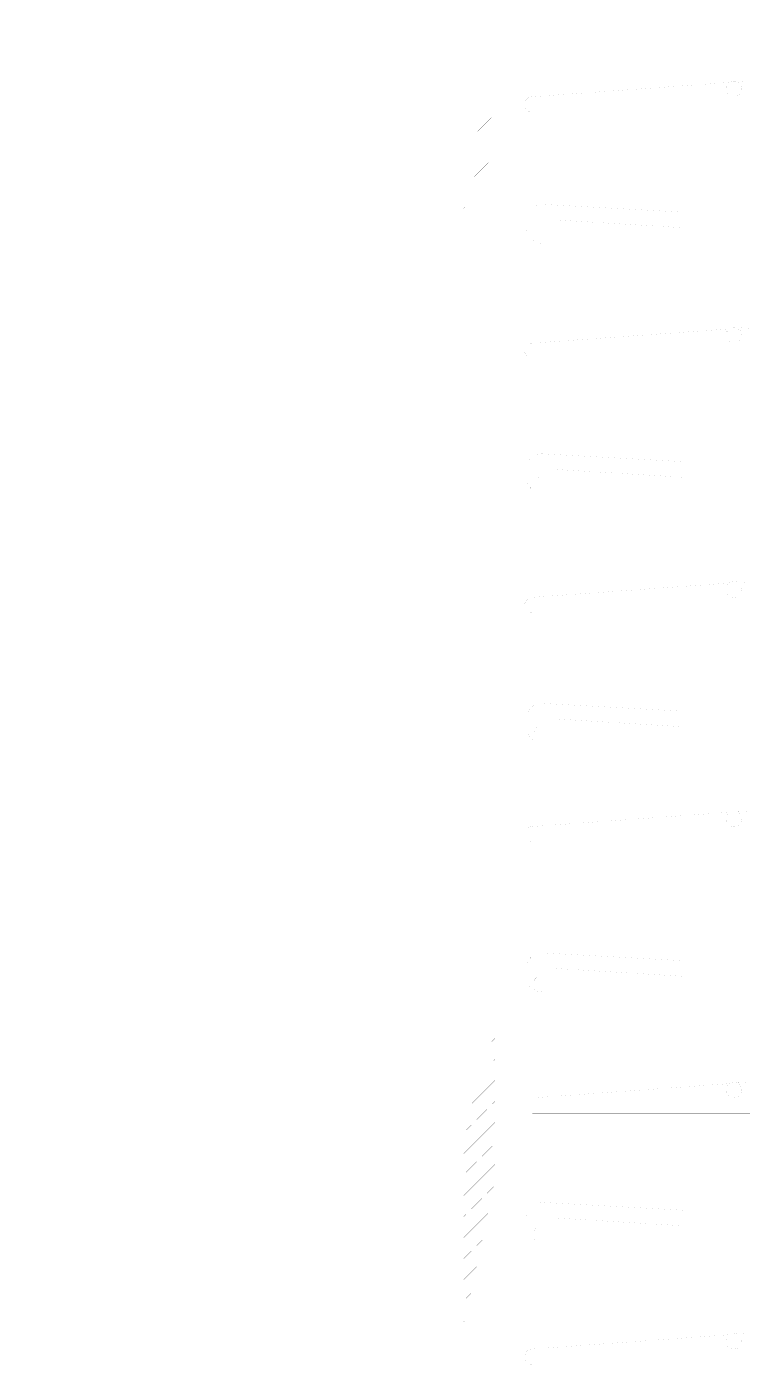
# Model space of a CAD drawing. Header units: millimetres. Extents: x -2171 to 1563, y -1758 to -1505.
# Drawn here: x 1394.287 to 1395.934, y -1600.691 to -1597.589 of the extents above; entities that cross this region are included whole.
import ezdxf

# ---------------------------------------------------------------- set-up
doc = ezdxf.new("R2010")
doc.units = ezdxf.units.MM
doc.layers.add('Tablet', color=7, linetype='Continuous', true_color=0x0180ff)

msp = doc.modelspace()

# ---------------------------------------------------------------- linework, layer by layer
at = {"layer": 'Tablet', "color": 96, "true_color": 0x018001, "const_width": 0.0000431}
msp.add_lwpolyline([(1395.563, -1592.7512), (1395.563, -1603.5324), (1395.4911, -1603.5324), (1395.4911, -1592.7512)], dxfattribs=at)
at = {"layer": 'Tablet', "color": 150, "true_color": 0x0180ff}
msp.add_lwpolyline([(1395.3653, -1603.5324, 0.0000431, 0.0000431, 0), (1395.3653, -1593.3621, 0.0000431, 0.0000431, 0), (1394.2872, -1593.3621, 0.0000431, 0.0000431, 0), (1394.2872, -1593.434, 0.0000431, 0.0000431, 0), (1395.2934, -1593.434, 0.0000431, 0.0000431, 0), (1395.2934, -1603.5324, 0.0000431, 0.0000431, 0)], format="xyseb", close=True, dxfattribs=at)
at = {"layer": 'Tablet', "color": 96, "true_color": 0x018001}
for points in [[(1395.3229, -1597.5902, 0.0000431, 0.0000431, 0), (1395.2987, -1597.6144, 0.0000431, 0.0000431, 0)], [(1395.3653, -1597.5962, 0.0000431, 0.0000431, 0), (1395.2934, -1597.6681, 0.0000431, 0.0000431, 0)], [(1395.3653, -1597.6446, 0.0000431, 0.0000431, 0), (1395.3471, -1597.6628, 0.0000431, 0.0000431, 0)], [(1395.335, -1597.6749, 0.0000431, 0.0000431, 0), (1395.3108, -1597.6991, 0.0000431, 0.0000431, 0)], [(1395.3653, -1597.693, 0.0000431, 0.0000431, 0), (1395.2934, -1597.7649, 0.0000431, 0.0000431, 0)], [(1395.2987, -1597.7112, 0.0000431, 0.0000431, 0), (1395.2934, -1597.7165, 0.0000431, 0.0000431, 0)], [(1395.9331, -1597.7321, 0.0000431, 0.0000431, 0), (1395.9328, -1597.7356, 0.0000431, 0.0000431, 0), (1395.9318, -1597.739, 0.0000431, 0.0000431, 0), (1395.9301, -1597.7421, 0.0000431, 0.0000431, 0), (1395.9279, -1597.7448, 0.0000431, 0.0000431, 0), (1395.9251, -1597.747, 0.0000431, 0.0000431, 0), (1395.922, -1597.7487, 0.0000431, 0.0000431, 0), (1395.9187, -1597.7497, 0.0000431, 0.0000431, 0), (1395.9152, -1597.7501, 0.0000431, 0.0000431, 0), (1395.9117, -1597.7497, 0.0000431, 0.0000431, 0), (1395.9083, -1597.7487, 0.0000431, 0.0000431, 0), (1395.9052, -1597.747, 0.0000431, 0.0000431, 0), (1395.9025, -1597.7448, 0.0000431, 0.0000431, 0), (1395.9002, -1597.7421, 0.0000431, 0.0000431, 0), (1395.8986, -1597.739, 0.0000431, 0.0000431, 0), (1395.8975, -1597.7356, 0.0000431, 0.0000431, 0), (1395.8972, -1597.7321, 0.0000431, 0.0000431, 0), (1395.8975, -1597.7286, 0.0000431, 0.0000431, 0), (1395.8986, -1597.7252, 0.0000431, 0.0000431, 0), (1395.9002, -1597.7221, 0.0000431, 0.0000431, 0), (1395.9025, -1597.7194, 0.0000431, 0.0000431, 0), (1395.9052, -1597.7172, 0.0000431, 0.0000431, 0), (1395.9083, -1597.7155, 0.0000431, 0.0000431, 0), (1395.9117, -1597.7145, 0.0000431, 0.0000431, 0), (1395.9152, -1597.7141, 0.0000431, 0.0000431, 0), (1395.9187, -1597.7145, 0.0000431, 0.0000431, 0), (1395.922, -1597.7155, 0.0000431, 0.0000431, 0), (1395.9251, -1597.7172, 0.0000431, 0.0000431, 0), (1395.9279, -1597.7194, 0.0000431, 0.0000431, 0), (1395.9301, -1597.7221, 0.0000431, 0.0000431, 0), (1395.9318, -1597.7252, 0.0000431, 0.0000431, 0), (1395.9328, -1597.7286, 0.0000431, 0.0000431, 0), (1395.9331, -1597.7321, 0.0000431, 0.0000431, 0)], [(1395.9152, -1597.7141, 0.0000431, 0.0000431, 0), (1396.713, -1597.7501, 0.0000431, 0.0000431, 0)], [(1395.3653, -1597.7414, 0.0000431, 0.0000431, 0), (1395.3592, -1597.7475, 0.0000431, 0.0000431, 0)], [(1395.9051, -1597.7172, 0.0000431, 0.0000431, 0), (1395.4516, -1597.7501, 0.0000431, 0.0000431, 0)], [(1395.3471, -1597.7596, 0.0000431, 0.0000431, 0), (1395.3229, -1597.7838, 0.0000431, 0.0000431, 0)], [(1395.3653, -1597.7899, 0.0000431, 0.0000431, 0), (1395.2934, -1597.8617, 0.0000431, 0.0000431, 0)], [(1395.3108, -1597.7959, 0.0000431, 0.0000431, 0), (1395.2934, -1597.8133, 0.0000431, 0.0000431, 0)], [(1395.3592, -1597.8443, 0.0000431, 0.0000431, 0), (1395.335, -1597.8685, 0.0000431, 0.0000431, 0)], [(1395.3653, -1597.8867, 0.0000431, 0.0000431, 0), (1395.2934, -1597.9585, 0.0000431, 0.0000431, 0)], [(1395.3229, -1597.8806, 0.0000431, 0.0000431, 0), (1395.2987, -1597.9048, 0.0000431, 0.0000431, 0)], [(1395.3653, -1597.9351, 0.0000431, 0.0000431, 0), (1395.3471, -1597.9533, 0.0000431, 0.0000431, 0)], [(1395.3653, -1597.9835, 0.0000431, 0.0000431, 0), (1395.2934, -1598.0554, 0.0000431, 0.0000431, 0)], [(1395.335, -1597.9654, 0.0000431, 0.0000431, 0), (1395.3108, -1597.9896, 0.0000431, 0.0000431, 0)], [(1395.2987, -1598.0017, 0.0000431, 0.0000431, 0), (1395.2934, -1598.007, 0.0000431, 0.0000431, 0)], [(1396.7166, -1598.0879, 0.0000431, 0.0000431, 0), (1395.4731, -1598.0879, 0.0000431, 0.0000431, 0), (1395.4669, -1598.0873, 0.0000431, 0.0000431, 0), (1395.4608, -1598.0857, 0.0000431, 0.0000431, 0), (1395.4552, -1598.0831, 0.0000431, 0.0000431, 0), (1395.45, -1598.0795, 0.0000431, 0.0000431, 0), (1395.4456, -1598.075, 0.0000431, 0.0000431, 0), (1395.442, -1598.0699, 0.0000431, 0.0000431, 0), (1395.4394, -1598.0642, 0.0000431, 0.0000431, 0), (1395.4377, -1598.0582, 0.0000431, 0.0000431, 0), (1395.4372, -1598.0519, 0.0000431, 0.0000431, 0), (1395.4372, -1598.034, 0.0000431, 0.0000431, 0), (1395.4377, -1598.0277, 0.0000431, 0.0000431, 0), (1395.4394, -1598.0217, 0.0000431, 0.0000431, 0), (1395.442, -1598.016, 0.0000431, 0.0000431, 0), (1395.4456, -1598.0109, 0.0000431, 0.0000431, 0), (1395.45, -1598.0064, 0.0000431, 0.0000431, 0), (1395.4552, -1598.0029, 0.0000431, 0.0000431, 0), (1395.4608, -1598.0002, 0.0000431, 0.0000431, 0), (1395.4669, -1597.9986, 0.0000431, 0.0000431, 0), (1395.4731, -1597.998, 0.0000431, 0.0000431, 0), (1395.7966, -1598.016, 0.0000431, 0.0000431, 0), (1395.7966, -1598.0519, 0.0000431, 0.0000431, 0), (1395.5055, -1598.034, 0.0000431, 0.0000431, 0)], [(1395.3471, -1598.0501, 0.0000431, 0.0000431, 0), (1395.3229, -1598.0743, 0.0000431, 0.0000431, 0)], [(1395.3653, -1598.0319, 0.0000431, 0.0000431, 0), (1395.3592, -1598.038, 0.0000431, 0.0000431, 0)], [(1395.4552, -1598.0699, 0.0000431, 0.0000431, 0), (1395.4552, -1598.0663, 0.0000431, 0.0000431, 0), (1395.4554, -1598.0638, 0.0000431, 0.0000431, 0), (1395.456, -1598.0614, 0.0000431, 0.0000431, 0), (1395.4571, -1598.0591, 0.0000431, 0.0000431, 0), (1395.4585, -1598.0571, 0.0000431, 0.0000431, 0), (1395.4603, -1598.0553, 0.0000431, 0.0000431, 0), (1395.4624, -1598.0539, 0.0000431, 0.0000431, 0), (1395.4646, -1598.0528, 0.0000431, 0.0000431, 0), (1395.467, -1598.0522, 0.0000431, 0.0000431, 0), (1395.4695, -1598.0519, 0.0000431, 0.0000431, 0), (1396.7166, -1598.0519, 0.0000431, 0.0000431, 0)], [(1395.3653, -1598.0803, 0.0000431, 0.0000431, 0), (1395.2934, -1598.1522, 0.0000431, 0.0000431, 0)], [(1395.3108, -1598.0864, 0.0000431, 0.0000431, 0), (1395.2934, -1598.1038, 0.0000431, 0.0000431, 0)], [(1395.3592, -1598.1348, 0.0000431, 0.0000431, 0), (1395.335, -1598.159, 0.0000431, 0.0000431, 0)], [(1395.3653, -1598.1771, 0.0000431, 0.0000431, 0), (1395.2934, -1598.249, 0.0000431, 0.0000431, 0)], [(1395.3229, -1598.1711, 0.0000431, 0.0000431, 0), (1395.2987, -1598.1953, 0.0000431, 0.0000431, 0)], [(1395.3653, -1598.2255, 0.0000431, 0.0000431, 0), (1395.3471, -1598.2437, 0.0000431, 0.0000431, 0)], [(1395.3653, -1598.2739, 0.0000431, 0.0000431, 0), (1395.2934, -1598.3458, 0.0000431, 0.0000431, 0)], [(1395.335, -1598.2558, 0.0000431, 0.0000431, 0), (1395.3108, -1598.28, 0.0000431, 0.0000431, 0)], [(1395.2987, -1598.2921, 0.0000431, 0.0000431, 0), (1395.2934, -1598.2974, 0.0000431, 0.0000431, 0)], [(1395.9051, -1598.2851, 0.0000431, 0.0000431, 0), (1395.4516, -1598.3179, 0.0000431, 0.0000431, 0)], [(1395.9331, -1598.2999, 0.0000431, 0.0000431, 0), (1395.9328, -1598.3034, 0.0000431, 0.0000431, 0), (1395.9318, -1598.3068, 0.0000431, 0.0000431, 0), (1395.9301, -1598.3099, 0.0000431, 0.0000431, 0), (1395.9279, -1598.3126, 0.0000431, 0.0000431, 0), (1395.9251, -1598.3149, 0.0000431, 0.0000431, 0), (1395.922, -1598.3165, 0.0000431, 0.0000431, 0), (1395.9187, -1598.3175, 0.0000431, 0.0000431, 0), (1395.9152, -1598.3179, 0.0000431, 0.0000431, 0), (1395.9117, -1598.3175, 0.0000431, 0.0000431, 0), (1395.9083, -1598.3165, 0.0000431, 0.0000431, 0), (1395.9052, -1598.3149, 0.0000431, 0.0000431, 0), (1395.9025, -1598.3126, 0.0000431, 0.0000431, 0), (1395.9002, -1598.3099, 0.0000431, 0.0000431, 0), (1395.8986, -1598.3068, 0.0000431, 0.0000431, 0), (1395.8975, -1598.3034, 0.0000431, 0.0000431, 0), (1395.8972, -1598.2999, 0.0000431, 0.0000431, 0), (1395.8975, -1598.2964, 0.0000431, 0.0000431, 0), (1395.8986, -1598.293, 0.0000431, 0.0000431, 0), (1395.9002, -1598.2899, 0.0000431, 0.0000431, 0), (1395.9025, -1598.2872, 0.0000431, 0.0000431, 0), (1395.9052, -1598.285, 0.0000431, 0.0000431, 0), (1395.9083, -1598.2833, 0.0000431, 0.0000431, 0), (1395.9117, -1598.2823, 0.0000431, 0.0000431, 0), (1395.9152, -1598.2819, 0.0000431, 0.0000431, 0), (1395.9187, -1598.2823, 0.0000431, 0.0000431, 0), (1395.922, -1598.2833, 0.0000431, 0.0000431, 0), (1395.9251, -1598.285, 0.0000431, 0.0000431, 0), (1395.9279, -1598.2872, 0.0000431, 0.0000431, 0), (1395.9301, -1598.2899, 0.0000431, 0.0000431, 0), (1395.9318, -1598.293, 0.0000431, 0.0000431, 0), (1395.9328, -1598.2964, 0.0000431, 0.0000431, 0), (1395.9331, -1598.2999, 0.0000431, 0.0000431, 0)], [(1395.9152, -1598.2819, 0.0000431, 0.0000431, 0), (1396.713, -1598.3179, 0.0000431, 0.0000431, 0)], [(1395.3653, -1598.3224, 0.0000431, 0.0000431, 0), (1395.3592, -1598.3284, 0.0000431, 0.0000431, 0)], [(1395.3471, -1598.3405, 0.0000431, 0.0000431, 0), (1395.3229, -1598.3647, 0.0000431, 0.0000431, 0)], [(1395.3653, -1598.3708, 0.0000431, 0.0000431, 0), (1395.2934, -1598.4426, 0.0000431, 0.0000431, 0)], [(1395.3108, -1598.3768, 0.0000431, 0.0000431, 0), (1395.2934, -1598.3942, 0.0000431, 0.0000431, 0)], [(1395.3592, -1598.4252, 0.0000431, 0.0000431, 0), (1395.335, -1598.4495, 0.0000431, 0.0000431, 0)], [(1395.3653, -1598.4676, 0.0000431, 0.0000431, 0), (1395.2934, -1598.5395, 0.0000431, 0.0000431, 0)], [(1395.3229, -1598.4616, 0.0000431, 0.0000431, 0), (1395.2987, -1598.4858, 0.0000431, 0.0000431, 0)], [(1395.3653, -1598.516, 0.0000431, 0.0000431, 0), (1395.3471, -1598.5342, 0.0000431, 0.0000431, 0)], [(1395.335, -1598.5463, 0.0000431, 0.0000431, 0), (1395.3108, -1598.5705, 0.0000431, 0.0000431, 0)], [(1395.3653, -1598.5644, 0.0000431, 0.0000431, 0), (1395.2934, -1598.6363, 0.0000431, 0.0000431, 0)], [(1395.2987, -1598.5826, 0.0000431, 0.0000431, 0), (1395.2934, -1598.5879, 0.0000431, 0.0000431, 0)], [(1396.7166, -1598.6629, 0.0000431, 0.0000431, 0), (1395.4731, -1598.6629, 0.0000431, 0.0000431, 0), (1395.4669, -1598.6623, 0.0000431, 0.0000431, 0), (1395.4608, -1598.6607, 0.0000431, 0.0000431, 0), (1395.4552, -1598.6581, 0.0000431, 0.0000431, 0), (1395.45, -1598.6545, 0.0000431, 0.0000431, 0), (1395.4456, -1598.65, 0.0000431, 0.0000431, 0), (1395.442, -1598.6449, 0.0000431, 0.0000431, 0), (1395.4394, -1598.6392, 0.0000431, 0.0000431, 0), (1395.4377, -1598.6332, 0.0000431, 0.0000431, 0), (1395.4372, -1598.6269, 0.0000431, 0.0000431, 0), (1395.4372, -1598.609, 0.0000431, 0.0000431, 0), (1395.4377, -1598.6027, 0.0000431, 0.0000431, 0), (1395.4394, -1598.5967, 0.0000431, 0.0000431, 0), (1395.442, -1598.591, 0.0000431, 0.0000431, 0), (1395.4456, -1598.5859, 0.0000431, 0.0000431, 0), (1395.45, -1598.5814, 0.0000431, 0.0000431, 0), (1395.4552, -1598.5779, 0.0000431, 0.0000431, 0), (1395.4608, -1598.5752, 0.0000431, 0.0000431, 0), (1395.4669, -1598.5736, 0.0000431, 0.0000431, 0), (1395.4731, -1598.573, 0.0000431, 0.0000431, 0), (1395.7966, -1598.591, 0.0000431, 0.0000431, 0), (1395.7966, -1598.6269, 0.0000431, 0.0000431, 0), (1395.5055, -1598.609, 0.0000431, 0.0000431, 0)], [(1395.3653, -1598.6128, 0.0000431, 0.0000431, 0), (1395.3592, -1598.6189, 0.0000431, 0.0000431, 0)], [(1395.3471, -1598.631, 0.0000431, 0.0000431, 0), (1395.3229, -1598.6552, 0.0000431, 0.0000431, 0)], [(1395.4552, -1598.6449, 0.0000431, 0.0000431, 0), (1395.4552, -1598.6413, 0.0000431, 0.0000431, 0), (1395.4554, -1598.6388, 0.0000431, 0.0000431, 0), (1395.456, -1598.6364, 0.0000431, 0.0000431, 0), (1395.4571, -1598.6341, 0.0000431, 0.0000431, 0), (1395.4585, -1598.6321, 0.0000431, 0.0000431, 0), (1395.4603, -1598.6303, 0.0000431, 0.0000431, 0), (1395.4624, -1598.6289, 0.0000431, 0.0000431, 0), (1395.4646, -1598.6278, 0.0000431, 0.0000431, 0), (1395.467, -1598.6272, 0.0000431, 0.0000431, 0), (1395.4695, -1598.6269, 0.0000431, 0.0000431, 0), (1396.7166, -1598.6269, 0.0000431, 0.0000431, 0)], [(1395.3653, -1598.6612, 0.0000431, 0.0000431, 0), (1395.2934, -1598.7331, 0.0000431, 0.0000431, 0)], [(1395.3108, -1598.6673, 0.0000431, 0.0000431, 0), (1395.2934, -1598.6847, 0.0000431, 0.0000431, 0)], [(1395.3592, -1598.7157, 0.0000431, 0.0000431, 0), (1395.335, -1598.7399, 0.0000431, 0.0000431, 0)], [(1395.3653, -1598.758, 0.0000431, 0.0000431, 0), (1395.2934, -1598.8299, 0.0000431, 0.0000431, 0)], [(1395.3229, -1598.752, 0.0000431, 0.0000431, 0), (1395.2987, -1598.7762, 0.0000431, 0.0000431, 0)], [(1395.3653, -1598.8064, 0.0000431, 0.0000431, 0), (1395.3471, -1598.8246, 0.0000431, 0.0000431, 0)], [(1395.3653, -1598.8549, 0.0000431, 0.0000431, 0), (1395.2934, -1598.9267, 0.0000431, 0.0000431, 0)], [(1395.335, -1598.8367, 0.0000431, 0.0000431, 0), (1395.3108, -1598.8609, 0.0000431, 0.0000431, 0)], [(1395.2987, -1598.873, 0.0000431, 0.0000431, 0), (1395.2934, -1598.8783, 0.0000431, 0.0000431, 0)], [(1395.9051, -1598.8708, 0.0000431, 0.0000431, 0), (1395.4516, -1598.9037, 0.0000431, 0.0000431, 0)], [(1395.9331, -1598.8857, 0.0000431, 0.0000431, 0), (1395.9328, -1598.8892, 0.0000431, 0.0000431, 0), (1395.9318, -1598.8926, 0.0000431, 0.0000431, 0), (1395.9301, -1598.8957, 0.0000431, 0.0000431, 0), (1395.9279, -1598.8984, 0.0000431, 0.0000431, 0), (1395.9251, -1598.9006, 0.0000431, 0.0000431, 0), (1395.922, -1598.9023, 0.0000431, 0.0000431, 0), (1395.9187, -1598.9033, 0.0000431, 0.0000431, 0), (1395.9152, -1598.9037, 0.0000431, 0.0000431, 0), (1395.9117, -1598.9033, 0.0000431, 0.0000431, 0), (1395.9083, -1598.9023, 0.0000431, 0.0000431, 0), (1395.9052, -1598.9006, 0.0000431, 0.0000431, 0), (1395.9025, -1598.8984, 0.0000431, 0.0000431, 0), (1395.9002, -1598.8957, 0.0000431, 0.0000431, 0), (1395.8986, -1598.8926, 0.0000431, 0.0000431, 0), (1395.8975, -1598.8892, 0.0000431, 0.0000431, 0), (1395.8972, -1598.8857, 0.0000431, 0.0000431, 0), (1395.8975, -1598.8822, 0.0000431, 0.0000431, 0), (1395.8986, -1598.8788, 0.0000431, 0.0000431, 0), (1395.9002, -1598.8757, 0.0000431, 0.0000431, 0), (1395.9025, -1598.873, 0.0000431, 0.0000431, 0), (1395.9052, -1598.8708, 0.0000431, 0.0000431, 0), (1395.9083, -1598.8691, 0.0000431, 0.0000431, 0), (1395.9117, -1598.8681, 0.0000431, 0.0000431, 0), (1395.9152, -1598.8677, 0.0000431, 0.0000431, 0), (1395.9187, -1598.8681, 0.0000431, 0.0000431, 0), (1395.922, -1598.8691, 0.0000431, 0.0000431, 0), (1395.9251, -1598.8708, 0.0000431, 0.0000431, 0), (1395.9279, -1598.873, 0.0000431, 0.0000431, 0), (1395.9301, -1598.8757, 0.0000431, 0.0000431, 0), (1395.9318, -1598.8788, 0.0000431, 0.0000431, 0), (1395.9328, -1598.8822, 0.0000431, 0.0000431, 0), (1395.9331, -1598.8857, 0.0000431, 0.0000431, 0)], [(1395.9152, -1598.8677, 0.0000431, 0.0000431, 0), (1396.713, -1598.9037, 0.0000431, 0.0000431, 0)], [(1395.3471, -1598.9214, 0.0000431, 0.0000431, 0), (1395.3229, -1598.9456, 0.0000431, 0.0000431, 0)], [(1395.3653, -1598.9033, 0.0000431, 0.0000431, 0), (1395.3592, -1598.9093, 0.0000431, 0.0000431, 0)], [(1395.3653, -1598.9517, 0.0000431, 0.0000431, 0), (1395.2934, -1599.0235, 0.0000431, 0.0000431, 0)], [(1395.3108, -1598.9577, 0.0000431, 0.0000431, 0), (1395.2934, -1598.9751, 0.0000431, 0.0000431, 0)], [(1395.3592, -1599.0062, 0.0000431, 0.0000431, 0), (1395.335, -1599.0304, 0.0000431, 0.0000431, 0)], [(1395.3653, -1599.0485, 0.0000431, 0.0000431, 0), (1395.2934, -1599.1204, 0.0000431, 0.0000431, 0)], [(1395.3229, -1599.0425, 0.0000431, 0.0000431, 0), (1395.2987, -1599.0667, 0.0000431, 0.0000431, 0)], [(1395.3653, -1599.0969, 0.0000431, 0.0000431, 0), (1395.3471, -1599.1151, 0.0000431, 0.0000431, 0)], [(1395.335, -1599.1272, 0.0000431, 0.0000431, 0), (1395.3108, -1599.1514, 0.0000431, 0.0000431, 0)], [(1395.3653, -1599.1453, 0.0000431, 0.0000431, 0), (1395.2934, -1599.2172, 0.0000431, 0.0000431, 0)], [(1395.2987, -1599.1635, 0.0000431, 0.0000431, 0), (1395.2934, -1599.1688, 0.0000431, 0.0000431, 0)], [(1396.7166, -1599.2379, 0.0000431, 0.0000431, 0), (1395.4731, -1599.2379, 0.0000431, 0.0000431, 0), (1395.4669, -1599.2373, 0.0000431, 0.0000431, 0), (1395.4608, -1599.2357, 0.0000431, 0.0000431, 0), (1395.4552, -1599.2331, 0.0000431, 0.0000431, 0), (1395.45, -1599.2295, 0.0000431, 0.0000431, 0), (1395.4456, -1599.225, 0.0000431, 0.0000431, 0), (1395.442, -1599.2199, 0.0000431, 0.0000431, 0), (1395.4394, -1599.2142, 0.0000431, 0.0000431, 0), (1395.4377, -1599.2082, 0.0000431, 0.0000431, 0), (1395.4372, -1599.2019, 0.0000431, 0.0000431, 0), (1395.4372, -1599.184, 0.0000431, 0.0000431, 0), (1395.4377, -1599.1777, 0.0000431, 0.0000431, 0), (1395.4394, -1599.1717, 0.0000431, 0.0000431, 0), (1395.442, -1599.166, 0.0000431, 0.0000431, 0), (1395.4456, -1599.1609, 0.0000431, 0.0000431, 0), (1395.45, -1599.1564, 0.0000431, 0.0000431, 0), (1395.4552, -1599.1529, 0.0000431, 0.0000431, 0), (1395.4608, -1599.1502, 0.0000431, 0.0000431, 0), (1395.4669, -1599.1486, 0.0000431, 0.0000431, 0), (1395.4731, -1599.148, 0.0000431, 0.0000431, 0), (1395.7966, -1599.166, 0.0000431, 0.0000431, 0), (1395.7966, -1599.2019, 0.0000431, 0.0000431, 0), (1395.5055, -1599.184, 0.0000431, 0.0000431, 0)], [(1395.3653, -1599.1937, 0.0000431, 0.0000431, 0), (1395.3592, -1599.1998, 0.0000431, 0.0000431, 0)], [(1395.4552, -1599.2199, 0.0000431, 0.0000431, 0), (1395.4552, -1599.2163, 0.0000431, 0.0000431, 0), (1395.4554, -1599.2138, 0.0000431, 0.0000431, 0), (1395.456, -1599.2114, 0.0000431, 0.0000431, 0), (1395.4571, -1599.2091, 0.0000431, 0.0000431, 0), (1395.4585, -1599.2071, 0.0000431, 0.0000431, 0), (1395.4603, -1599.2053, 0.0000431, 0.0000431, 0), (1395.4624, -1599.2039, 0.0000431, 0.0000431, 0), (1395.4646, -1599.2028, 0.0000431, 0.0000431, 0), (1395.467, -1599.2022, 0.0000431, 0.0000431, 0), (1395.4695, -1599.2019, 0.0000431, 0.0000431, 0), (1396.7166, -1599.2019, 0.0000431, 0.0000431, 0)], [(1395.3471, -1599.2119, 0.0000431, 0.0000431, 0), (1395.3229, -1599.2361, 0.0000431, 0.0000431, 0)], [(1395.3653, -1599.2421, 0.0000431, 0.0000431, 0), (1395.2934, -1599.314, 0.0000431, 0.0000431, 0)], [(1395.3108, -1599.2482, 0.0000431, 0.0000431, 0), (1395.2934, -1599.2656, 0.0000431, 0.0000431, 0)], [(1395.3592, -1599.2966, 0.0000431, 0.0000431, 0), (1395.335, -1599.3208, 0.0000431, 0.0000431, 0)], [(1395.3653, -1599.3389, 0.0000431, 0.0000431, 0), (1395.2934, -1599.4108, 0.0000431, 0.0000431, 0)], [(1395.3229, -1599.3329, 0.0000431, 0.0000431, 0), (1395.2987, -1599.3571, 0.0000431, 0.0000431, 0)], [(1395.3653, -1599.3874, 0.0000431, 0.0000431, 0), (1395.3471, -1599.4055, 0.0000431, 0.0000431, 0)], [(1395.335, -1599.4176, 0.0000431, 0.0000431, 0), (1395.3108, -1599.4418, 0.0000431, 0.0000431, 0)], [(1395.9051, -1599.3991, 0.0000431, 0.0000431, 0), (1395.4516, -1599.4319, 0.0000431, 0.0000431, 0)], [(1395.9331, -1599.414, 0.0000431, 0.0000431, 0), (1395.9328, -1599.4175, 0.0000431, 0.0000431, 0), (1395.9318, -1599.4209, 0.0000431, 0.0000431, 0), (1395.9301, -1599.424, 0.0000431, 0.0000431, 0), (1395.9279, -1599.4267, 0.0000431, 0.0000431, 0), (1395.9251, -1599.4289, 0.0000431, 0.0000431, 0), (1395.922, -1599.4306, 0.0000431, 0.0000431, 0), (1395.9187, -1599.4316, 0.0000431, 0.0000431, 0), (1395.9152, -1599.4319, 0.0000431, 0.0000431, 0), (1395.9117, -1599.4316, 0.0000431, 0.0000431, 0), (1395.9083, -1599.4306, 0.0000431, 0.0000431, 0), (1395.9052, -1599.4289, 0.0000431, 0.0000431, 0), (1395.9025, -1599.4267, 0.0000431, 0.0000431, 0), (1395.9002, -1599.424, 0.0000431, 0.0000431, 0), (1395.8986, -1599.4209, 0.0000431, 0.0000431, 0), (1395.8975, -1599.4175, 0.0000431, 0.0000431, 0), (1395.8972, -1599.414, 0.0000431, 0.0000431, 0), (1395.8975, -1599.4105, 0.0000431, 0.0000431, 0), (1395.8986, -1599.4071, 0.0000431, 0.0000431, 0), (1395.9002, -1599.404, 0.0000431, 0.0000431, 0), (1395.9025, -1599.4013, 0.0000431, 0.0000431, 0), (1395.9052, -1599.399, 0.0000431, 0.0000431, 0), (1395.9083, -1599.3974, 0.0000431, 0.0000431, 0), (1395.9117, -1599.3964, 0.0000431, 0.0000431, 0), (1395.9152, -1599.396, 0.0000431, 0.0000431, 0), (1395.9187, -1599.3964, 0.0000431, 0.0000431, 0), (1395.922, -1599.3974, 0.0000431, 0.0000431, 0), (1395.9251, -1599.399, 0.0000431, 0.0000431, 0), (1395.9279, -1599.4013, 0.0000431, 0.0000431, 0), (1395.9301, -1599.404, 0.0000431, 0.0000431, 0), (1395.9318, -1599.4071, 0.0000431, 0.0000431, 0), (1395.9328, -1599.4105, 0.0000431, 0.0000431, 0), (1395.9331, -1599.414, 0.0000431, 0.0000431, 0)], [(1395.9152, -1599.396, 0.0000431, 0.0000431, 0), (1396.713, -1599.4319, 0.0000431, 0.0000431, 0)], [(1395.3653, -1599.4358, 0.0000431, 0.0000431, 0), (1395.2934, -1599.5076, 0.0000431, 0.0000431, 0)], [(1395.2987, -1599.4539, 0.0000431, 0.0000431, 0), (1395.2934, -1599.4592, 0.0000431, 0.0000431, 0)], [(1395.3471, -1599.5023, 0.0000431, 0.0000431, 0), (1395.3229, -1599.5266, 0.0000431, 0.0000431, 0)], [(1395.3653, -1599.4842, 0.0000431, 0.0000431, 0), (1395.3592, -1599.4902, 0.0000431, 0.0000431, 0)], [(1395.3653, -1599.5326, 0.0000431, 0.0000431, 0), (1395.2934, -1599.6045, 0.0000431, 0.0000431, 0)], [(1395.3108, -1599.5387, 0.0000431, 0.0000431, 0), (1395.2934, -1599.5561, 0.0000431, 0.0000431, 0)], [(1395.3592, -1599.5871, 0.0000431, 0.0000431, 0), (1395.335, -1599.6113, 0.0000431, 0.0000431, 0)], [(1395.3653, -1599.6294, 0.0000431, 0.0000431, 0), (1395.2934, -1599.7013, 0.0000431, 0.0000431, 0)], [(1395.3229, -1599.6234, 0.0000431, 0.0000431, 0), (1395.2987, -1599.6476, 0.0000431, 0.0000431, 0)], [(1395.3653, -1599.6778, 0.0000431, 0.0000431, 0), (1395.3471, -1599.696, 0.0000431, 0.0000431, 0)], [(1395.3653, -1599.7262, 0.0000431, 0.0000431, 0), (1395.2934, -1599.7981, 0.0000431, 0.0000431, 0)], [(1395.335, -1599.7081, 0.0000431, 0.0000431, 0), (1395.3108, -1599.7323, 0.0000431, 0.0000431, 0)], [(1396.7166, -1599.8129, 0.0000431, 0.0000431, 0), (1395.4731, -1599.8129, 0.0000431, 0.0000431, 0), (1395.4669, -1599.8123, 0.0000431, 0.0000431, 0), (1395.4608, -1599.8107, 0.0000431, 0.0000431, 0), (1395.4552, -1599.8081, 0.0000431, 0.0000431, 0), (1395.45, -1599.8045, 0.0000431, 0.0000431, 0), (1395.4456, -1599.8, 0.0000431, 0.0000431, 0), (1395.442, -1599.7949, 0.0000431, 0.0000431, 0), (1395.4394, -1599.7892, 0.0000431, 0.0000431, 0), (1395.4377, -1599.7832, 0.0000431, 0.0000431, 0), (1395.4372, -1599.7769, 0.0000431, 0.0000431, 0), (1395.4372, -1599.759, 0.0000431, 0.0000431, 0), (1395.4377, -1599.7527, 0.0000431, 0.0000431, 0), (1395.4394, -1599.7467, 0.0000431, 0.0000431, 0), (1395.442, -1599.741, 0.0000431, 0.0000431, 0), (1395.4456, -1599.7359, 0.0000431, 0.0000431, 0), (1395.45, -1599.7314, 0.0000431, 0.0000431, 0), (1395.4552, -1599.7279, 0.0000431, 0.0000431, 0), (1395.4608, -1599.7252, 0.0000431, 0.0000431, 0), (1395.4669, -1599.7236, 0.0000431, 0.0000431, 0), (1395.4731, -1599.723, 0.0000431, 0.0000431, 0), (1395.7966, -1599.741, 0.0000431, 0.0000431, 0), (1395.7966, -1599.7769, 0.0000431, 0.0000431, 0), (1395.5055, -1599.759, 0.0000431, 0.0000431, 0)], [(1395.2987, -1599.7444, 0.0000431, 0.0000431, 0), (1395.2934, -1599.7497, 0.0000431, 0.0000431, 0)], [(1395.3471, -1599.7928, 0.0000431, 0.0000431, 0), (1395.3229, -1599.817, 0.0000431, 0.0000431, 0)], [(1395.3653, -1599.7746, 0.0000431, 0.0000431, 0), (1395.3592, -1599.7807, 0.0000431, 0.0000431, 0)], [(1395.4552, -1599.7949, 0.0000431, 0.0000431, 0), (1395.4552, -1599.7913, 0.0000431, 0.0000431, 0), (1395.4554, -1599.7888, 0.0000431, 0.0000431, 0), (1395.456, -1599.7864, 0.0000431, 0.0000431, 0), (1395.4571, -1599.7841, 0.0000431, 0.0000431, 0), (1395.4585, -1599.7821, 0.0000431, 0.0000431, 0), (1395.4603, -1599.7803, 0.0000431, 0.0000431, 0), (1395.4624, -1599.7789, 0.0000431, 0.0000431, 0), (1395.4646, -1599.7778, 0.0000431, 0.0000431, 0), (1395.467, -1599.7772, 0.0000431, 0.0000431, 0), (1395.4695, -1599.7769, 0.0000431, 0.0000431, 0), (1396.7166, -1599.7769, 0.0000431, 0.0000431, 0)], [(1395.3653, -1599.823, 0.0000431, 0.0000431, 0), (1395.2934, -1599.8949, 0.0000431, 0.0000431, 0)], [(1395.3108, -1599.8291, 0.0000431, 0.0000431, 0), (1395.2934, -1599.8465, 0.0000431, 0.0000431, 0)], [(1395.3592, -1599.8775, 0.0000431, 0.0000431, 0), (1395.335, -1599.9017, 0.0000431, 0.0000431, 0)], [(1395.3229, -1599.9138, 0.0000431, 0.0000431, 0), (1395.2987, -1599.938, 0.0000431, 0.0000431, 0)], [(1395.3653, -1599.9199, 0.0000431, 0.0000431, 0), (1395.2934, -1599.9917, 0.0000431, 0.0000431, 0)], [(1395.3653, -1599.9683, 0.0000431, 0.0000431, 0), (1395.3471, -1599.9864, 0.0000431, 0.0000431, 0)], [(1395.335, -1599.9985, 0.0000431, 0.0000431, 0), (1395.3108, -1600.0227, 0.0000431, 0.0000431, 0)], [(1395.3653, -1600.0167, 0.0000431, 0.0000431, 0), (1395.2934, -1600.0886, 0.0000431, 0.0000431, 0)], [(1395.2987, -1600.0349, 0.0000431, 0.0000431, 0), (1395.2934, -1600.0401, 0.0000431, 0.0000431, 0)], [(1395.9051, -1600.0244, 0.0000431, 0.0000431, 0), (1395.4516, -1600.0573, 0.0000431, 0.0000431, 0)], [(1395.9331, -1600.0393, 0.0000431, 0.0000431, 0), (1395.9328, -1600.0428, 0.0000431, 0.0000431, 0), (1395.9318, -1600.0462, 0.0000431, 0.0000431, 0), (1395.9301, -1600.0493, 0.0000431, 0.0000431, 0), (1395.9279, -1600.052, 0.0000431, 0.0000431, 0), (1395.9251, -1600.0542, 0.0000431, 0.0000431, 0), (1395.922, -1600.0559, 0.0000431, 0.0000431, 0), (1395.9187, -1600.0569, 0.0000431, 0.0000431, 0), (1395.9152, -1600.0573, 0.0000431, 0.0000431, 0), (1395.9117, -1600.0569, 0.0000431, 0.0000431, 0), (1395.9083, -1600.0559, 0.0000431, 0.0000431, 0), (1395.9052, -1600.0542, 0.0000431, 0.0000431, 0), (1395.9025, -1600.052, 0.0000431, 0.0000431, 0), (1395.9002, -1600.0493, 0.0000431, 0.0000431, 0), (1395.8986, -1600.0462, 0.0000431, 0.0000431, 0), (1395.8975, -1600.0428, 0.0000431, 0.0000431, 0), (1395.8972, -1600.0393, 0.0000431, 0.0000431, 0), (1395.8975, -1600.0358, 0.0000431, 0.0000431, 0), (1395.8986, -1600.0324, 0.0000431, 0.0000431, 0), (1395.9002, -1600.0293, 0.0000431, 0.0000431, 0), (1395.9025, -1600.0266, 0.0000431, 0.0000431, 0), (1395.9052, -1600.0243, 0.0000431, 0.0000431, 0), (1395.9083, -1600.0227, 0.0000431, 0.0000431, 0), (1395.9117, -1600.0217, 0.0000431, 0.0000431, 0), (1395.9152, -1600.0213, 0.0000431, 0.0000431, 0), (1395.9187, -1600.0217, 0.0000431, 0.0000431, 0), (1395.922, -1600.0227, 0.0000431, 0.0000431, 0), (1395.9251, -1600.0243, 0.0000431, 0.0000431, 0), (1395.9279, -1600.0266, 0.0000431, 0.0000431, 0), (1395.9301, -1600.0293, 0.0000431, 0.0000431, 0), (1395.9318, -1600.0324, 0.0000431, 0.0000431, 0), (1395.9328, -1600.0358, 0.0000431, 0.0000431, 0), (1395.9331, -1600.0393, 0.0000431, 0.0000431, 0)], [(1395.9152, -1600.0213, 0.0000431, 0.0000431, 0), (1396.713, -1600.0573, 0.0000431, 0.0000431, 0)], [(1395.3653, -1600.0651, 0.0000431, 0.0000431, 0), (1395.3592, -1600.0712, 0.0000431, 0.0000431, 0)], [(1395.3471, -1600.0833, 0.0000431, 0.0000431, 0), (1395.3229, -1600.1075, 0.0000431, 0.0000431, 0)], [(1395.3653, -1600.1135, 0.0000431, 0.0000431, 0), (1395.2934, -1600.1854, 0.0000431, 0.0000431, 0)], [(1395.3108, -1600.1196, 0.0000431, 0.0000431, 0), (1395.2934, -1600.137, 0.0000431, 0.0000431, 0)], [(1395.3592, -1600.168, 0.0000431, 0.0000431, 0), (1395.335, -1600.1922, 0.0000431, 0.0000431, 0)], [(1395.3653, -1600.2103, 0.0000431, 0.0000431, 0), (1395.2934, -1600.2822, 0.0000431, 0.0000431, 0)], [(1395.3229, -1600.2043, 0.0000431, 0.0000431, 0), (1395.2987, -1600.2285, 0.0000431, 0.0000431, 0)], [(1395.3653, -1600.2587, 0.0000431, 0.0000431, 0), (1395.3471, -1600.2769, 0.0000431, 0.0000431, 0)], [(1395.335, -1600.289, 0.0000431, 0.0000431, 0), (1395.3108, -1600.3132, 0.0000431, 0.0000431, 0)], [(1395.3653, -1600.3071, 0.0000431, 0.0000431, 0), (1395.2934, -1600.379, 0.0000431, 0.0000431, 0)], [(1396.7166, -1600.3879, 0.0000431, 0.0000431, 0), (1395.4731, -1600.3879, 0.0000431, 0.0000431, 0), (1395.4669, -1600.3873, 0.0000431, 0.0000431, 0), (1395.4608, -1600.3857, 0.0000431, 0.0000431, 0), (1395.4552, -1600.3831, 0.0000431, 0.0000431, 0), (1395.45, -1600.3795, 0.0000431, 0.0000431, 0), (1395.4456, -1600.375, 0.0000431, 0.0000431, 0), (1395.442, -1600.3699, 0.0000431, 0.0000431, 0), (1395.4394, -1600.3642, 0.0000431, 0.0000431, 0), (1395.4377, -1600.3582, 0.0000431, 0.0000431, 0), (1395.4372, -1600.3519, 0.0000431, 0.0000431, 0), (1395.4372, -1600.334, 0.0000431, 0.0000431, 0), (1395.4377, -1600.3277, 0.0000431, 0.0000431, 0), (1395.4394, -1600.3217, 0.0000431, 0.0000431, 0), (1395.442, -1600.316, 0.0000431, 0.0000431, 0), (1395.4456, -1600.3109, 0.0000431, 0.0000431, 0), (1395.45, -1600.3064, 0.0000431, 0.0000431, 0), (1395.4552, -1600.3029, 0.0000431, 0.0000431, 0), (1395.4608, -1600.3002, 0.0000431, 0.0000431, 0), (1395.4669, -1600.2986, 0.0000431, 0.0000431, 0), (1395.4731, -1600.298, 0.0000431, 0.0000431, 0), (1395.7966, -1600.316, 0.0000431, 0.0000431, 0), (1395.7966, -1600.3519, 0.0000431, 0.0000431, 0), (1395.5055, -1600.334, 0.0000431, 0.0000431, 0)], [(1395.2987, -1600.3253, 0.0000431, 0.0000431, 0), (1395.2934, -1600.3306, 0.0000431, 0.0000431, 0)], [(1395.4552, -1600.3699, 0.0000431, 0.0000431, 0), (1395.4552, -1600.3663, 0.0000431, 0.0000431, 0), (1395.4554, -1600.3638, 0.0000431, 0.0000431, 0), (1395.456, -1600.3614, 0.0000431, 0.0000431, 0), (1395.4571, -1600.3591, 0.0000431, 0.0000431, 0), (1395.4585, -1600.3571, 0.0000431, 0.0000431, 0), (1395.4603, -1600.3553, 0.0000431, 0.0000431, 0), (1395.4624, -1600.3539, 0.0000431, 0.0000431, 0), (1395.4646, -1600.3528, 0.0000431, 0.0000431, 0), (1395.467, -1600.3522, 0.0000431, 0.0000431, 0), (1395.4695, -1600.3519, 0.0000431, 0.0000431, 0), (1396.7166, -1600.3519, 0.0000431, 0.0000431, 0)], [(1395.3471, -1600.3737, 0.0000431, 0.0000431, 0), (1395.3229, -1600.3979, 0.0000431, 0.0000431, 0)], [(1395.3653, -1600.3555, 0.0000431, 0.0000431, 0), (1395.3592, -1600.3616, 0.0000431, 0.0000431, 0)], [(1395.3653, -1600.4039, 0.0000431, 0.0000431, 0), (1395.2934, -1600.4758, 0.0000431, 0.0000431, 0)], [(1395.3108, -1600.41, 0.0000431, 0.0000431, 0), (1395.2934, -1600.4274, 0.0000431, 0.0000431, 0)], [(1395.3592, -1600.4584, 0.0000431, 0.0000431, 0), (1395.335, -1600.4826, 0.0000431, 0.0000431, 0)], [(1395.3653, -1600.5008, 0.0000431, 0.0000431, 0), (1395.2934, -1600.5726, 0.0000431, 0.0000431, 0)], [(1395.3229, -1600.4947, 0.0000431, 0.0000431, 0), (1395.2987, -1600.5189, 0.0000431, 0.0000431, 0)], [(1395.3653, -1600.5492, 0.0000431, 0.0000431, 0), (1395.3471, -1600.5674, 0.0000431, 0.0000431, 0)], [(1395.3653, -1600.5976, 0.0000431, 0.0000431, 0), (1395.2934, -1600.6695, 0.0000431, 0.0000431, 0)], [(1395.335, -1600.5795, 0.0000431, 0.0000431, 0), (1395.3108, -1600.6037, 0.0000431, 0.0000431, 0)], [(1395.9331, -1600.6179, 0.0000431, 0.0000431, 0), (1395.9328, -1600.6214, 0.0000431, 0.0000431, 0), (1395.9318, -1600.6248, 0.0000431, 0.0000431, 0), (1395.9301, -1600.6279, 0.0000431, 0.0000431, 0), (1395.9279, -1600.6306, 0.0000431, 0.0000431, 0), (1395.9251, -1600.6328, 0.0000431, 0.0000431, 0), (1395.922, -1600.6345, 0.0000431, 0.0000431, 0), (1395.9187, -1600.6355, 0.0000431, 0.0000431, 0), (1395.9152, -1600.6359, 0.0000431, 0.0000431, 0), (1395.9117, -1600.6355, 0.0000431, 0.0000431, 0), (1395.9083, -1600.6345, 0.0000431, 0.0000431, 0), (1395.9052, -1600.6328, 0.0000431, 0.0000431, 0), (1395.9025, -1600.6306, 0.0000431, 0.0000431, 0), (1395.9002, -1600.6279, 0.0000431, 0.0000431, 0), (1395.8986, -1600.6248, 0.0000431, 0.0000431, 0), (1395.8975, -1600.6214, 0.0000431, 0.0000431, 0), (1395.8972, -1600.6179, 0.0000431, 0.0000431, 0), (1395.8975, -1600.6144, 0.0000431, 0.0000431, 0), (1395.8986, -1600.611, 0.0000431, 0.0000431, 0), (1395.9002, -1600.6079, 0.0000431, 0.0000431, 0), (1395.9025, -1600.6052, 0.0000431, 0.0000431, 0), (1395.9052, -1600.6029, 0.0000431, 0.0000431, 0), (1395.9083, -1600.6013, 0.0000431, 0.0000431, 0), (1395.9117, -1600.6003, 0.0000431, 0.0000431, 0), (1395.9152, -1600.5999, 0.0000431, 0.0000431, 0), (1395.9187, -1600.6003, 0.0000431, 0.0000431, 0), (1395.922, -1600.6013, 0.0000431, 0.0000431, 0), (1395.9251, -1600.6029, 0.0000431, 0.0000431, 0), (1395.9279, -1600.6052, 0.0000431, 0.0000431, 0), (1395.9301, -1600.6079, 0.0000431, 0.0000431, 0), (1395.9318, -1600.611, 0.0000431, 0.0000431, 0), (1395.9328, -1600.6144, 0.0000431, 0.0000431, 0), (1395.9331, -1600.6179, 0.0000431, 0.0000431, 0)], [(1395.9152, -1600.5999, 0.0000431, 0.0000431, 0), (1396.713, -1600.6359, 0.0000431, 0.0000431, 0)], [(1395.2987, -1600.6158, 0.0000431, 0.0000431, 0), (1395.2934, -1600.6211, 0.0000431, 0.0000431, 0)], [(1395.9051, -1600.603, 0.0000431, 0.0000431, 0), (1395.4516, -1600.6359, 0.0000431, 0.0000431, 0)], [(1395.3653, -1600.646, 0.0000431, 0.0000431, 0), (1395.3592, -1600.6521, 0.0000431, 0.0000431, 0)], [(1395.3471, -1600.6642, 0.0000431, 0.0000431, 0), (1395.3229, -1600.6884, 0.0000431, 0.0000431, 0)]]:
    msp.add_lwpolyline(points, format="xyseb", dxfattribs=at)
for points in [[(1396.7094, -1597.7501, 0.0000431, 0.0000431, 0), (1395.4516, -1597.7501, 0.0000431, 0.0000431, 0), (1395.4481, -1597.7504, 0.0000431, 0.0000431, 0), (1395.4447, -1597.7514, 0.0000431, 0.0000431, 0), (1395.4416, -1597.7531, 0.0000431, 0.0000431, 0), (1395.4389, -1597.7553, 0.0000431, 0.0000431, 0), (1395.4366, -1597.7581, 0.0000431, 0.0000431, 0), (1395.435, -1597.7612, 0.0000431, 0.0000431, 0), (1395.4339, -1597.7645, 0.0000431, 0.0000431, 0), (1395.4336, -1597.768, 0.0000431, 0.0000431, 0), (1395.4339, -1597.7715, 0.0000431, 0.0000431, 0), (1395.435, -1597.7749, 0.0000431, 0.0000431, 0), (1395.4366, -1597.778, 0.0000431, 0.0000431, 0), (1395.4389, -1597.7807, 0.0000431, 0.0000431, 0), (1395.4416, -1597.783, 0.0000431, 0.0000431, 0), (1395.4447, -1597.7846, 0.0000431, 0.0000431, 0), (1395.4481, -1597.7857, 0.0000431, 0.0000431, 0), (1395.4516, -1597.786, 0.0000431, 0.0000431, 0), (1396.7094, -1597.786, 0.0000431, 0.0000431, 0)], [(1396.7094, -1598.3179, 0.0000431, 0.0000431, 0), (1395.4516, -1598.3179, 0.0000431, 0.0000431, 0), (1395.4481, -1598.3182, 0.0000431, 0.0000431, 0), (1395.4447, -1598.3193, 0.0000431, 0.0000431, 0), (1395.4416, -1598.3209, 0.0000431, 0.0000431, 0), (1395.4389, -1598.3231, 0.0000431, 0.0000431, 0), (1395.4366, -1598.3259, 0.0000431, 0.0000431, 0), (1395.435, -1598.329, 0.0000431, 0.0000431, 0), (1395.4339, -1598.3323, 0.0000431, 0.0000431, 0), (1395.4336, -1598.3359, 0.0000431, 0.0000431, 0), (1395.4339, -1598.3394, 0.0000431, 0.0000431, 0), (1395.435, -1598.3427, 0.0000431, 0.0000431, 0), (1395.4366, -1598.3458, 0.0000431, 0.0000431, 0), (1395.4389, -1598.3486, 0.0000431, 0.0000431, 0), (1395.4416, -1598.3508, 0.0000431, 0.0000431, 0), (1395.4447, -1598.3525, 0.0000431, 0.0000431, 0), (1395.4481, -1598.3535, 0.0000431, 0.0000431, 0), (1395.4516, -1598.3538, 0.0000431, 0.0000431, 0), (1396.7094, -1598.3538, 0.0000431, 0.0000431, 0)], [(1396.7094, -1598.9037, 0.0000431, 0.0000431, 0), (1395.4516, -1598.9037, 0.0000431, 0.0000431, 0), (1395.4481, -1598.904, 0.0000431, 0.0000431, 0), (1395.4447, -1598.905, 0.0000431, 0.0000431, 0), (1395.4416, -1598.9067, 0.0000431, 0.0000431, 0), (1395.4389, -1598.9089, 0.0000431, 0.0000431, 0), (1395.4366, -1598.9117, 0.0000431, 0.0000431, 0), (1395.435, -1598.9148, 0.0000431, 0.0000431, 0), (1395.4339, -1598.9181, 0.0000431, 0.0000431, 0), (1395.4336, -1598.9216, 0.0000431, 0.0000431, 0), (1395.4339, -1598.9251, 0.0000431, 0.0000431, 0), (1395.435, -1598.9285, 0.0000431, 0.0000431, 0), (1395.4366, -1598.9316, 0.0000431, 0.0000431, 0), (1395.4389, -1598.9343, 0.0000431, 0.0000431, 0), (1395.4416, -1598.9366, 0.0000431, 0.0000431, 0), (1395.4447, -1598.9382, 0.0000431, 0.0000431, 0), (1395.4481, -1598.9393, 0.0000431, 0.0000431, 0), (1395.4516, -1598.9396, 0.0000431, 0.0000431, 0), (1396.7094, -1598.9396, 0.0000431, 0.0000431, 0)], [(1396.7094, -1599.4319, 0.0000431, 0.0000431, 0), (1395.4516, -1599.4319, 0.0000431, 0.0000431, 0), (1395.4481, -1599.4323, 0.0000431, 0.0000431, 0), (1395.4447, -1599.4333, 0.0000431, 0.0000431, 0), (1395.4416, -1599.435, 0.0000431, 0.0000431, 0), (1395.4389, -1599.4372, 0.0000431, 0.0000431, 0), (1395.4366, -1599.4399, 0.0000431, 0.0000431, 0), (1395.435, -1599.443, 0.0000431, 0.0000431, 0), (1395.4339, -1599.4464, 0.0000431, 0.0000431, 0), (1395.4336, -1599.4499, 0.0000431, 0.0000431, 0), (1395.4339, -1599.4534, 0.0000431, 0.0000431, 0), (1395.435, -1599.4568, 0.0000431, 0.0000431, 0), (1395.4366, -1599.4599, 0.0000431, 0.0000431, 0), (1395.4389, -1599.4626, 0.0000431, 0.0000431, 0), (1395.4416, -1599.4649, 0.0000431, 0.0000431, 0), (1395.4447, -1599.4665, 0.0000431, 0.0000431, 0), (1395.4481, -1599.4675, 0.0000431, 0.0000431, 0), (1395.4516, -1599.4679, 0.0000431, 0.0000431, 0), (1396.7094, -1599.4679, 0.0000431, 0.0000431, 0)], [(1396.7094, -1600.0573, 0.0000431, 0.0000431, 0), (1395.4516, -1600.0573, 0.0000431, 0.0000431, 0), (1395.4481, -1600.0576, 0.0000431, 0.0000431, 0), (1395.4447, -1600.0586, 0.0000431, 0.0000431, 0), (1395.4416, -1600.0603, 0.0000431, 0.0000431, 0), (1395.4389, -1600.0625, 0.0000431, 0.0000431, 0), (1395.4366, -1600.0652, 0.0000431, 0.0000431, 0), (1395.435, -1600.0684, 0.0000431, 0.0000431, 0), (1395.4339, -1600.0717, 0.0000431, 0.0000431, 0), (1395.4336, -1600.0752, 0.0000431, 0.0000431, 0), (1395.4339, -1600.0787, 0.0000431, 0.0000431, 0), (1395.435, -1600.0821, 0.0000431, 0.0000431, 0), (1395.4366, -1600.0852, 0.0000431, 0.0000431, 0), (1395.4389, -1600.0879, 0.0000431, 0.0000431, 0), (1395.4416, -1600.0902, 0.0000431, 0.0000431, 0), (1395.4447, -1600.0918, 0.0000431, 0.0000431, 0), (1395.4481, -1600.0929, 0.0000431, 0.0000431, 0), (1395.4516, -1600.0932, 0.0000431, 0.0000431, 0), (1396.7094, -1600.0932, 0.0000431, 0.0000431, 0)], [(1396.7094, -1600.6359, 0.0000431, 0.0000431, 0), (1395.4516, -1600.6359, 0.0000431, 0.0000431, 0), (1395.4481, -1600.6362, 0.0000431, 0.0000431, 0), (1395.4447, -1600.6372, 0.0000431, 0.0000431, 0), (1395.4416, -1600.6389, 0.0000431, 0.0000431, 0), (1395.4389, -1600.6411, 0.0000431, 0.0000431, 0), (1395.4366, -1600.6438, 0.0000431, 0.0000431, 0), (1395.435, -1600.6469, 0.0000431, 0.0000431, 0), (1395.4339, -1600.6503, 0.0000431, 0.0000431, 0), (1395.4336, -1600.6538, 0.0000431, 0.0000431, 0), (1395.4339, -1600.6573, 0.0000431, 0.0000431, 0), (1395.435, -1600.6607, 0.0000431, 0.0000431, 0), (1395.4366, -1600.6638, 0.0000431, 0.0000431, 0), (1395.4389, -1600.6665, 0.0000431, 0.0000431, 0), (1395.4416, -1600.6688, 0.0000431, 0.0000431, 0), (1395.4447, -1600.6704, 0.0000431, 0.0000431, 0), (1395.4481, -1600.6714, 0.0000431, 0.0000431, 0), (1395.4516, -1600.6718, 0.0000431, 0.0000431, 0), (1396.7094, -1600.6718, 0.0000431, 0.0000431, 0)]]:
    msp.add_lwpolyline(points, format="xyseb", close=True, dxfattribs=at)

doc.saveas('drawing.dxf')
